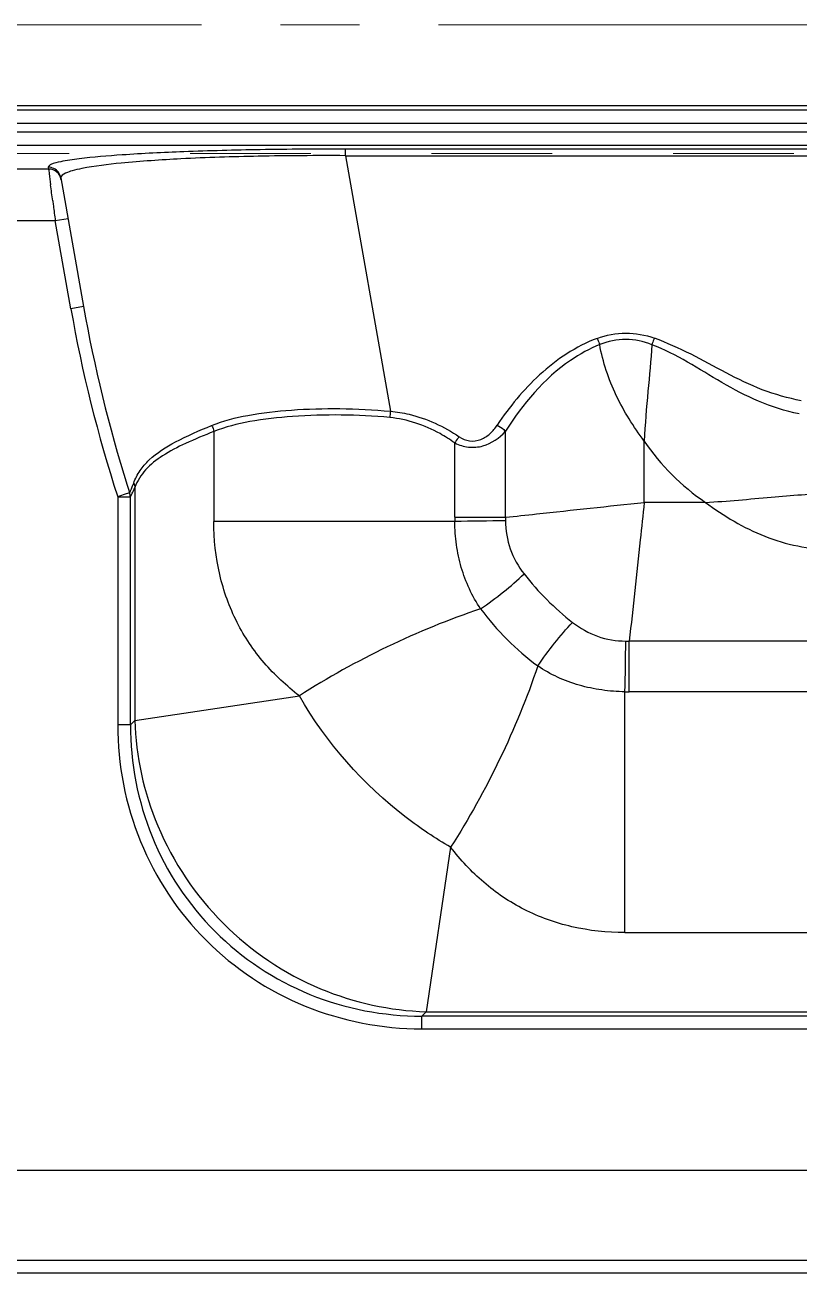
# Model space of a CAD drawing. Header units: millimetres. Extents: x 2634 to 3034, y 1430 to 1883.
# Drawn here: x 2838.93 to 2869.06, y 1544.09 to 1592.67 of the extents above; entities that cross this region are included whole.
import ezdxf

# ---------------------------------------------------------------- set-up
doc = ezdxf.new("R2010")
doc.units = ezdxf.units.MM
doc.linetypes.add('CENTER', pattern=[0.6, 0.375, -0.075, 0.075, -0.075])
doc.linetypes.add('HIDDEN', pattern=[0.2, 0.1, -0.1])
doc.layers.add('cool', color=153, linetype='HIDDEN', lineweight=9)

msp = doc.modelspace()

# ---------------------------------------------------------------- linework, layer by layer
at = {"color": 7, "linetype": 'Continuous'}
for p, q in [((2764.246, 1589.535), (2903.005, 1589.535)), ((2903.005, 1589.35), (2764.246, 1589.35)), ((2764.246, 1588.848), (2903.005, 1588.848)), ((2903.005, 1588.495), (2764.246, 1588.495)), ((2764.246, 1587.993), (2903.005, 1587.993)), ((2900.24, 1587.844), (2851.4, 1587.844)), ((2851.4, 1587.584), (2851.4, 1587.844)), ((2839.834, 1587.134), (2839.846, 1587.064)), ((2851.4, 1587.584), (2900.24, 1587.584)), ((2851.4, 1587.584), (2853.155, 1577.634)), ((2839.846, 1587.064), (2827.405, 1587.064)), ((2840.329, 1586.719), (2841.211, 1581.715)), ((2827.139, 1585.056), (2840.111, 1585.056)), ((2840.111, 1585.056), (2840.607, 1585.143)), ((2840.716, 1581.628), (2840.111, 1585.056)), ((2841.211, 1581.715), (2840.716, 1581.628)), ((2846.281, 1576.847), (2846.281, 1573.342)), ((2857.632, 1573.51), (2857.632, 1576.856)), ((2863.031, 1574.09), (2863.031, 1576.478)), ((2855.658, 1573.51), (2855.658, 1576.402)), ((2842.957, 1574.599), (2843.001, 1574.463)), ((2843.205, 1574.673), (2843.205, 1565.603)), ((2842.538, 1574.311), (2843.033, 1574.311)), ((2842.538, 1574.311), (2842.538, 1565.431)), ((2843.033, 1565.431), (2843.033, 1574.311)), ((2865.418, 1574.09), (2863.031, 1574.09)), ((2855.659, 1573.342), (2846.281, 1573.342)), ((2855.658, 1573.51), (2857.632, 1573.51)), ((2902.378, 1568.691), (2862.451, 1568.691)), ((2862.451, 1566.717), (2862.451, 1568.691)), ((2843.205, 1565.603), (2849.609, 1566.555)), ((2862.282, 1557.341), (2862.282, 1566.718)), ((2902.378, 1566.717), (2862.451, 1566.717)), ((2843.033, 1565.431), (2842.538, 1565.431)), ((2843.033, 1565.431), (2843.205, 1565.603)), ((2855.496, 1560.669), (2854.543, 1554.265)), ((2862.282, 1557.341), (2902.797, 1557.341)), ((2854.544, 1554.265), (2854.371, 1554.092)), ((2854.544, 1554.265), (2890.437, 1554.265)), ((2890.202, 1554.092), (2854.371, 1554.092)), ((2854.371, 1553.597), (2854.371, 1554.092)), ((2854.371, 1553.597), (2890.202, 1553.597)), ((2887.829, 1548.082), (2779.421, 1548.082)), ((2776.067, 1544.59), (2891.184, 1544.59)), ((2891.184, 1544.092), (2776.067, 1544.091))]:
    msp.add_line(p, q, dxfattribs=at)
for centre, radius, start, end in [((2839.847, 1586.562), 0.502, 10.0078, 90.0402), ((2567.576, 1550.106), 274.765, 7.46869, 7.60149), ((2895.265, 1591.203), 54.88, 189.9556, 197.4348), ((2862.136, 1576.607), 9.04, 173.4731, 175.0203), ((2870.326, 1581.386), 8.793, 213.9312, 236.0688), ((2892.277, 1590.314), 51.764, 197.4872, 197.6738), ((2839.662, 1576.091), 3.816, 335.9545, 338.1849), ((2867.231, 1573.515), 11.573, 180.0223, 180.8581), ((2861.372, 1293.988), 279.412, 90.76716, 91.17166), ((2865.451, 1573.411), 7.819, 179.2698, 180.2623), ((2866.916, 1577.975), 10.851, 217.94, 232.06), ((2865.4, 1576.459), 10.898, 216.71, 233.2897), ((2582.716, 1572.436), 279.625, 358.82837, 359.23257), ((2862.351, 1576.508), 7.818, 269.7379, 270.7305), ((2862.456, 1578.295), 11.578, 269.142, 269.9775)]:
    msp.add_arc(centre, radius, start, end, dxfattribs=at)
for points, knots in [([(2851.4, 1587.844), (2850.297, 1587.843), (2848.199, 1587.827), (2845.303, 1587.754), (2842.95, 1587.64), (2841.592, 1587.53), (2841.034, 1587.462)], [0, 0, 0, 0, 0.318955, 0.606352, 0.837458, 1, 1, 1, 1]), ([(2839.938, 1587.235), (2839.924, 1587.228), (2839.881, 1587.204), (2839.841, 1587.166), (2839.834, 1587.134)], [0, 0, 0, 0, 0.337384, 1, 1, 1, 1]), ([(2841.034, 1587.462), (2840.795, 1587.432), (2840.428, 1587.378), (2840.057, 1587.296), (2839.938, 1587.235)], [0, 0, 0, 0, 0.644387, 1, 1, 1, 1]), ([(2851.4, 1587.584), (2850.269, 1587.59), (2848.136, 1587.578), (2845.225, 1587.487), (2842.934, 1587.333), (2841.647, 1587.184), (2841.142, 1587.083)], [0, 0, 0, 0, 0.330072, 0.622594, 0.849679, 1, 1, 1, 1]), ([(2839.846, 1587.064), (2839.859, 1587.005), (2839.875, 1586.8), (2839.908, 1586.597), (2839.927, 1586.453)], [0, 0, 0, 0, 0.292497, 1, 1, 1, 1]), ([(2840.329, 1586.719), (2840.314, 1586.799), (2840.249, 1586.947), (2840.125, 1587.048), (2840.059, 1587.081)], [0, 0, 0, 0, 0.525354, 1, 1, 1, 1]), ([(2841.142, 1587.083), (2841.017, 1587.058), (2840.795, 1587.006), (2840.532, 1586.925), (2840.314, 1586.804), (2840.329, 1586.719)], [0, 0, 0, 0, 0.417575, 0.715702, 1, 1, 1, 1]), ([(2840.01, 1585.821), (2840.018, 1585.759), (2840.051, 1585.504), (2840.085, 1585.249), (2840.111, 1585.056)], [0, 0, 0, 0, 0.242202, 1, 1, 1, 1]), ([(2861.197, 1580.474), (2860.37, 1580.162), (2858.889, 1579.162), (2857.787, 1577.807), (2857.312, 1577.099)], [0, 0, 0, 0, 0.509029, 1, 1, 1, 1]), ([(2861.197, 1580.474), (2861.55, 1580.607), (2862.312, 1580.751), (2863.071, 1580.609), (2863.428, 1580.486)], [0, 0, 0, 0, 0.49958, 1, 1, 1, 1]), ([(2861.197, 1580.474), (2861.206, 1580.455), (2861.243, 1580.375), (2861.276, 1580.294), (2861.299, 1580.231)], [0, 0, 0, 0, 0.23739, 1, 1, 1, 1]), ([(2863.329, 1580.227), (2863.007, 1580.353), (2862.315, 1580.503), (2861.618, 1580.361), (2861.299, 1580.231)], [0, 0, 0, 0, 0.501422, 1, 1, 1, 1]), ([(2863.428, 1580.486), (2863.42, 1580.467), (2863.383, 1580.382), (2863.351, 1580.295), (2863.329, 1580.227)], [0, 0, 0, 0, 0.223872, 1, 1, 1, 1]), ([(2869.145, 1578.044), (2868.629, 1578.145), (2867.617, 1578.429), (2866.213, 1579.116), (2864.862, 1579.883), (2863.91, 1580.293), (2863.428, 1580.486)], [0, 0, 0, 0, 0.253031, 0.502368, 0.750156, 1, 1, 1, 1]), ([(2861.299, 1580.231), (2860.9, 1580.071), (2859.417, 1579.252), (2858.3, 1577.912), (2857.632, 1576.856)], [0, 0, 0, 0, 0.256104, 1, 1, 1, 1]), ([(2863.031, 1576.478), (2862.614, 1577.033), (2861.872, 1578.216), (2861.419, 1579.548), (2861.299, 1580.231)], [0, 0, 0, 0, 0.5005, 1, 1, 1, 1]), ([(2863.329, 1580.227), (2863.292, 1579.623), (2863.17, 1578.375), (2863.063, 1577.125), (2863.031, 1576.478)], [0, 0, 0, 0, 0.482847, 1, 1, 1, 1]), ([(2869.057, 1577.535), (2868.517, 1577.64), (2867.475, 1577.978), (2865.606, 1578.973), (2864.294, 1579.861), (2863.329, 1580.227)], [0, 0, 0, 0, 0.260063, 0.512436, 1, 1, 1, 1]), ([(2846.196, 1577.082), (2846.647, 1577.267), (2847.681, 1577.527), (2849.359, 1577.713), (2851.216, 1577.761), (2852.502, 1577.698), (2853.155, 1577.634)], [0, 0, 0, 0, 0.208052, 0.451245, 0.719872, 1, 1, 1, 1]), ([(2853.13, 1577.392), (2851.874, 1577.509), (2850.04, 1577.527), (2847.749, 1577.282), (2846.728, 1577.027), (2846.281, 1576.847)], [0, 0, 0, 0, 0.547574, 0.790865, 1, 1, 1, 1]), ([(2853.155, 1577.634), (2853.398, 1577.615), (2854.346, 1577.458), (2855.238, 1577.041), (2855.832, 1576.645)], [0, 0, 0, 0, 0.254923, 1, 1, 1, 1]), ([(2843.765, 1575.741), (2844.064, 1576.025), (2844.865, 1576.522), (2845.718, 1576.886), (2846.196, 1577.082)], [0, 0, 0, 0, 0.443846, 1, 1, 1, 1]), ([(2855.658, 1576.402), (2855.473, 1576.533), (2854.705, 1577.019), (2853.811, 1577.327), (2853.13, 1577.391)], [0, 0, 0, 0, 0.248587, 1, 1, 1, 1]), ([(2855.832, 1576.645), (2855.952, 1576.564), (2856.231, 1576.444), (2856.684, 1576.505), (2857.049, 1576.756), (2857.233, 1576.98), (2857.312, 1577.099)], [0, 0, 0, 0, 0.251154, 0.503179, 0.752954, 1, 1, 1, 1]), ([(2857.312, 1577.099), (2857.403, 1577.052), (2857.515, 1576.974), (2857.611, 1576.88), (2857.632, 1576.856)], [0, 0, 0, 0, 0.765289, 1, 1, 1, 1]), ([(2846.281, 1576.847), (2845.91, 1576.7), (2845.228, 1576.421), (2844.316, 1575.955), (2843.604, 1575.403), (2843.302, 1574.922), (2843.206, 1574.673)], [0, 0, 0, 0, 0.309639, 0.571438, 0.792775, 1, 1, 1, 1]), ([(2855.658, 1576.402), (2855.823, 1576.319), (2856.189, 1576.206), (2856.926, 1576.266), (2857.399, 1576.596), (2857.632, 1576.856)], [0, 0, 0, 0, 0.256339, 0.517525, 1, 1, 1, 1]), ([(2855.832, 1576.645), (2855.816, 1576.627), (2855.753, 1576.55), (2855.696, 1576.468), (2855.658, 1576.402)], [0, 0, 0, 0, 0.237499, 1, 1, 1, 1]), ([(2843.161, 1574.836), (2843.224, 1575.007), (2843.39, 1575.337), (2843.632, 1575.615), (2843.765, 1575.741)], [0, 0, 0, 0, 0.499303, 1, 1, 1, 1]), ([(2843.001, 1574.463), (2843.015, 1574.489), (2843.075, 1574.611), (2843.125, 1574.737), (2843.161, 1574.836)], [0, 0, 0, 0, 0.22487, 1, 1, 1, 1]), ([(2843.033, 1574.311), (2843.043, 1574.328), (2843.085, 1574.401), (2843.121, 1574.477), (2843.148, 1574.536)], [0, 0, 0, 0, 0.231635, 1, 1, 1, 1]), ([(2843.001, 1574.463), (2842.944, 1574.441), (2842.788, 1574.396), (2842.634, 1574.345), (2842.538, 1574.311)], [0, 0, 0, 0, 0.372592, 1, 1, 1, 1]), ([(2857.632, 1573.51), (2858.033, 1573.553), (2859.833, 1573.746), (2861.633, 1573.938), (2863.031, 1574.09)], [0, 0, 0, 0, 0.223126, 1, 1, 1, 1]), ([(2863.031, 1574.09), (2862.978, 1573.606), (2862.786, 1571.806), (2862.592, 1570.006), (2862.451, 1568.691)], [0, 0, 0, 0, 0.269306, 1, 1, 1, 1]), ([(2865.418, 1574.09), (2866.273, 1574.132), (2867.905, 1574.294), (2869.542, 1574.427), (2870.326, 1574.426)], [0, 0, 0, 0, 0.521819, 1, 1, 1, 1]), ([(2865.418, 1574.09), (2866.127, 1573.559), (2867.662, 1572.637), (2869.443, 1572.256), (2870.326, 1572.257)], [0, 0, 0, 0, 0.500743, 1, 1, 1, 1]), ([(2849.609, 1566.555), (2849.363, 1566.752), (2848.881, 1567.155), (2848.004, 1568.061), (2847.103, 1569.408), (2846.426, 1571.291), (2846.281, 1572.649), (2846.281, 1573.342)], [0, 0, 0, 0, 0.120698, 0.240457, 0.482142, 0.734775, 1, 1, 1, 1]), ([(2856.663, 1569.945), (2856.499, 1570.192), (2856.202, 1570.711), (2855.891, 1571.555), (2855.708, 1572.439), (2855.66, 1573.041), (2855.659, 1573.342)], [0, 0, 0, 0, 0.248104, 0.497364, 0.748428, 1, 1, 1, 1]), ([(2857.631, 1573.375), (2857.633, 1573.003), (2857.754, 1572.254), (2858.13, 1571.596), (2858.358, 1571.303)], [0, 0, 0, 0, 0.500904, 1, 1, 1, 1]), ([(2856.663, 1569.945), (2856.968, 1570.15), (2857.548, 1570.585), (2858.1, 1571.056), (2858.358, 1571.303)], [0, 0, 0, 0, 0.507261, 1, 1, 1, 1]), ([(2856.663, 1569.945), (2855.422, 1569.534), (2853.002, 1568.528), (2850.705, 1567.268), (2849.609, 1566.555)], [0, 0, 0, 0, 0.500037, 1, 1, 1, 1]), ([(2858.885, 1567.722), (2859.091, 1568.027), (2859.526, 1568.608), (2859.997, 1569.16), (2860.244, 1569.417)], [0, 0, 0, 0, 0.507651, 1, 1, 1, 1]), ([(2860.244, 1569.417), (2860.536, 1569.19), (2861.194, 1568.814), (2861.944, 1568.692), (2862.316, 1568.691)], [0, 0, 0, 0, 0.498989, 1, 1, 1, 1]), ([(2858.885, 1567.722), (2858.475, 1566.482), (2857.469, 1564.062), (2856.208, 1561.764), (2855.496, 1560.669)], [0, 0, 0, 0, 0.500039, 1, 1, 1, 1]), ([(2862.282, 1566.718), (2861.981, 1566.72), (2861.379, 1566.767), (2860.496, 1566.951), (2859.652, 1567.261), (2859.132, 1567.557), (2858.885, 1567.722)], [0, 0, 0, 0, 0.251566, 0.502558, 0.751853, 1, 1, 1, 1]), ([(2855.496, 1560.669), (2854.896, 1561.012), (2852.573, 1562.567), (2850.654, 1564.732), (2849.609, 1566.555)], [0, 0, 0, 0, 0.247427, 1, 1, 1, 1]), ([(2842.538, 1565.431), (2842.538, 1563.889), (2843.137, 1560.772), (2845.761, 1556.821), (2849.713, 1554.197), (2852.83, 1553.598), (2854.371, 1553.597)], [0, 0, 0, 0, 0.250044, 0.500006, 0.749966, 1, 1, 1, 1]), ([(2843.033, 1565.431), (2843.032, 1563.953), (2843.601, 1560.964), (2846.115, 1557.174), (2849.904, 1554.661), (2852.893, 1554.091), (2854.371, 1554.093)], [0, 0, 0, 0, 0.25012, 0.500004, 0.749885, 1, 1, 1, 1]), ([(2843.205, 1565.603), (2843.248, 1564.203), (2843.887, 1561.272), (2846.433, 1557.493), (2850.213, 1554.947), (2853.144, 1554.307), (2854.543, 1554.265)], [0, 0, 0, 0, 0.239514, 0.5, 0.760486, 1, 1, 1, 1]), ([(2862.282, 1557.341), (2861.589, 1557.341), (2860.231, 1557.488), (2858.345, 1558.158), (2856.74, 1559.244), (2855.882, 1560.175), (2855.496, 1560.669)], [0, 0, 0, 0, 0.265433, 0.51827, 0.759833, 1, 1, 1, 1])]:
    msp.add_open_spline(points, degree=3, knots=knots, dxfattribs=at)
for points in [[(2840.059, 1587.081), (2839.99, 1587.115), (2839.911, 1587.134), (2839.834, 1587.134)], [(2840.716, 1581.628), (2841.154, 1579.153), (2841.757, 1576.7), (2842.538, 1574.311)], [(2846.196, 1577.082), (2846.239, 1577.01), (2846.268, 1576.929), (2846.281, 1576.847)], [(2843.161, 1574.836), (2843.186, 1574.785), (2843.201, 1574.729), (2843.206, 1574.673)], [(2843.033, 1574.311), (2843.03, 1574.363), (2843.019, 1574.415), (2843.001, 1574.463)]]:
    msp.add_open_spline(points, degree=3, dxfattribs=at)
at = {"layer": 'cool', "color": 1, "linetype": 'CENTER', "ltscale": 41}
msp.add_line((2633.625, 1592.672), (3033.625, 1592.672), dxfattribs=at)
at = {"layer": 'cool', "ltscale": 47}
msp.add_line((2647.955, 1587.672), (3019.295, 1587.672), dxfattribs=at)

doc.saveas('drawing.dxf')
